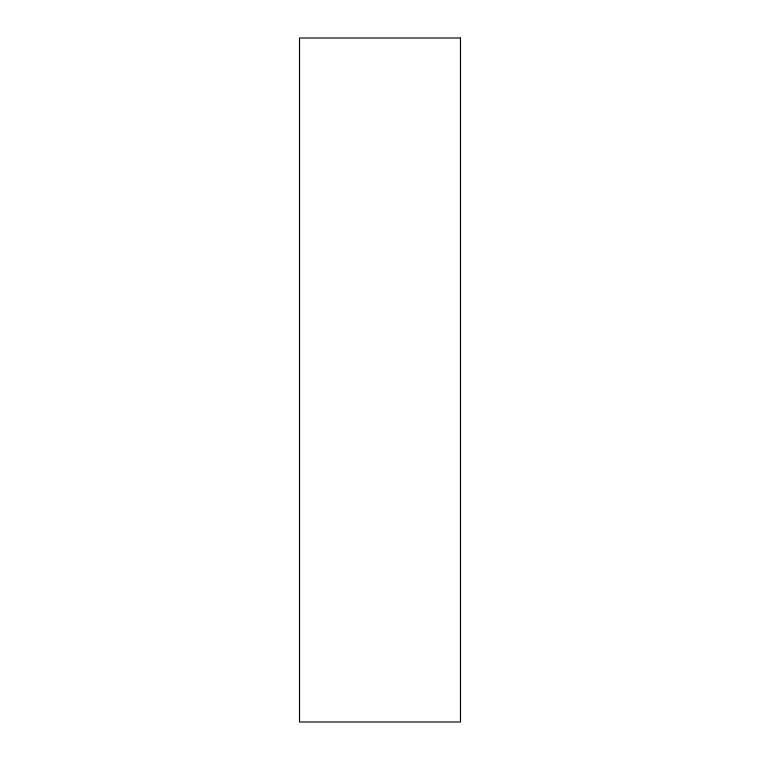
<?xml version="1.0" encoding="UTF-8"?>
<svg xmlns="http://www.w3.org/2000/svg" width="760" height="760" viewBox="0 0 760 760"><rect width="100%" height="100%" fill="white"/><g stroke="black" fill="none" stroke-linecap="round" stroke-linejoin="round"><path stroke-width="1.14" d="M460.474 38L299.526 38L299.526 722L460.474 722L460.474 38"/></g></svg>
